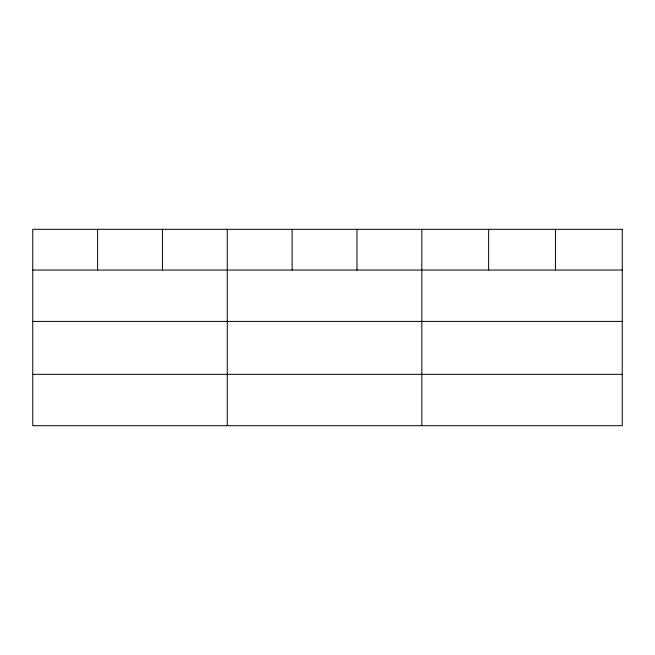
<?xml version="1.0" encoding="UTF-8"?>
<svg xmlns="http://www.w3.org/2000/svg" width="655" height="655" viewBox="0 0 655 655"><rect width="100%" height="100%" fill="white"/><g stroke="black" fill="none" stroke-linecap="round" stroke-linejoin="round"><path stroke-width="0.98" d="M32.75 270.048L622.25 270.048M32.75 321.409L622.25 321.409M32.75 374.324L622.25 374.324M555.44 229.315L555.44 270.048M488.63 229.315L488.63 270.048M421.82 229.315L421.82 425.684M356.975 229.315L356.975 270.048M292.13 229.315L292.13 270.048M227.285 229.315L227.285 425.684M162.44 229.315L162.44 270.048M97.595 229.315L97.595 270.048M622.25 229.315L32.75 229.315L32.75 425.684L622.25 425.684L622.25 229.315"/></g></svg>
